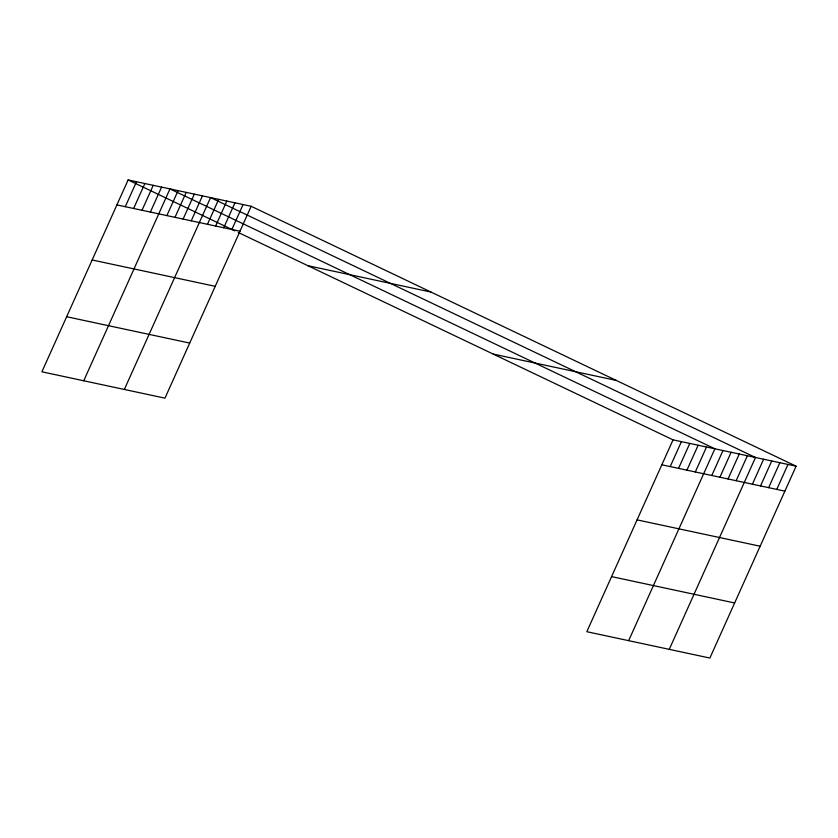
<?xml version="1.0" encoding="UTF-8"?>
<svg xmlns="http://www.w3.org/2000/svg" width="838" height="838" viewBox="0 0 838 838"><rect width="100%" height="100%" fill="white"/><g stroke="black" fill="none" stroke-linecap="round" stroke-linejoin="round"><path stroke-width="1.26" d="M251.18 206.295L128.12 179.95L41.9 371.81L164.96 398.155L251.18 206.295L796.1 466.19L709.88 658.05L586.82 631.705L673.04 439.845L796.1 466.19M125.281 206.693L136.489 181.741M133.651 208.484L144.859 183.532M142.02 210.275L153.228 185.334M150.379 212.066L161.598 187.125M83.737 380.766L169.967 188.917L714.877 448.801L628.657 640.661M166.877 215.596L178.085 190.655M174.995 217.335L186.204 192.394M183.113 219.074L194.332 194.133M191.242 220.813L202.45 195.862M124.349 389.461L210.568 197.6L755.488 457.496L669.269 649.356M207.478 224.291L218.697 199.339M215.607 226.03L226.815 201.078M223.725 227.768L234.944 202.817M231.854 229.507L243.062 204.556M670.201 466.588L681.409 441.636M678.56 468.379L689.779 443.428M686.93 470.17L698.148 445.219M695.299 471.962L706.507 447.01M711.787 475.492L723.005 450.54M719.915 477.231L731.124 452.279M728.033 478.969L739.242 454.018M736.152 480.708L747.37 455.757M752.398 484.186L763.617 459.234M760.527 485.925L771.735 460.973M768.645 487.664L779.853 462.712M776.763 489.402L787.982 464.451M116.911 204.901L239.972 231.246M307.944 265.719L431.004 292.064M92.159 259.979L215.219 286.324M493.215 354.086L616.276 380.431M66.652 316.733L189.713 343.077M661.831 464.797L784.892 491.141M637.079 519.874L760.139 546.219M611.572 576.617L734.633 602.962M128.12 179.95L234.891 230.879M238.264 232.482L673.04 439.845"/></g></svg>
